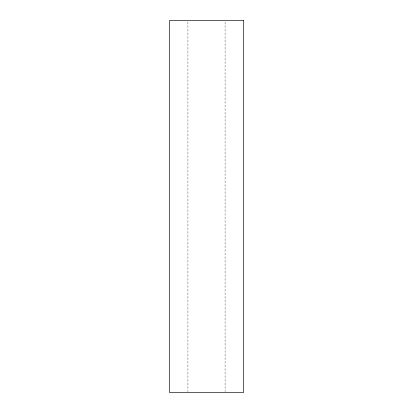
<?xml version="1.0" encoding="UTF-8"?>
<svg xmlns="http://www.w3.org/2000/svg" width="413" height="413" viewBox="0 0 413 413"><rect width="100%" height="100%" fill="white"/><g stroke="black" fill="none" stroke-linecap="round" stroke-linejoin="round"><path stroke-width="0.31" stroke-dasharray="2.06 1.55" d="M225.085 21.941L225.085 391.705M187.915 21.941L187.915 391.705"/><path stroke-width="0.62" d="M243.67 20.65L169.33 20.65L169.33 392.35L243.67 392.35L243.67 20.65"/></g></svg>
